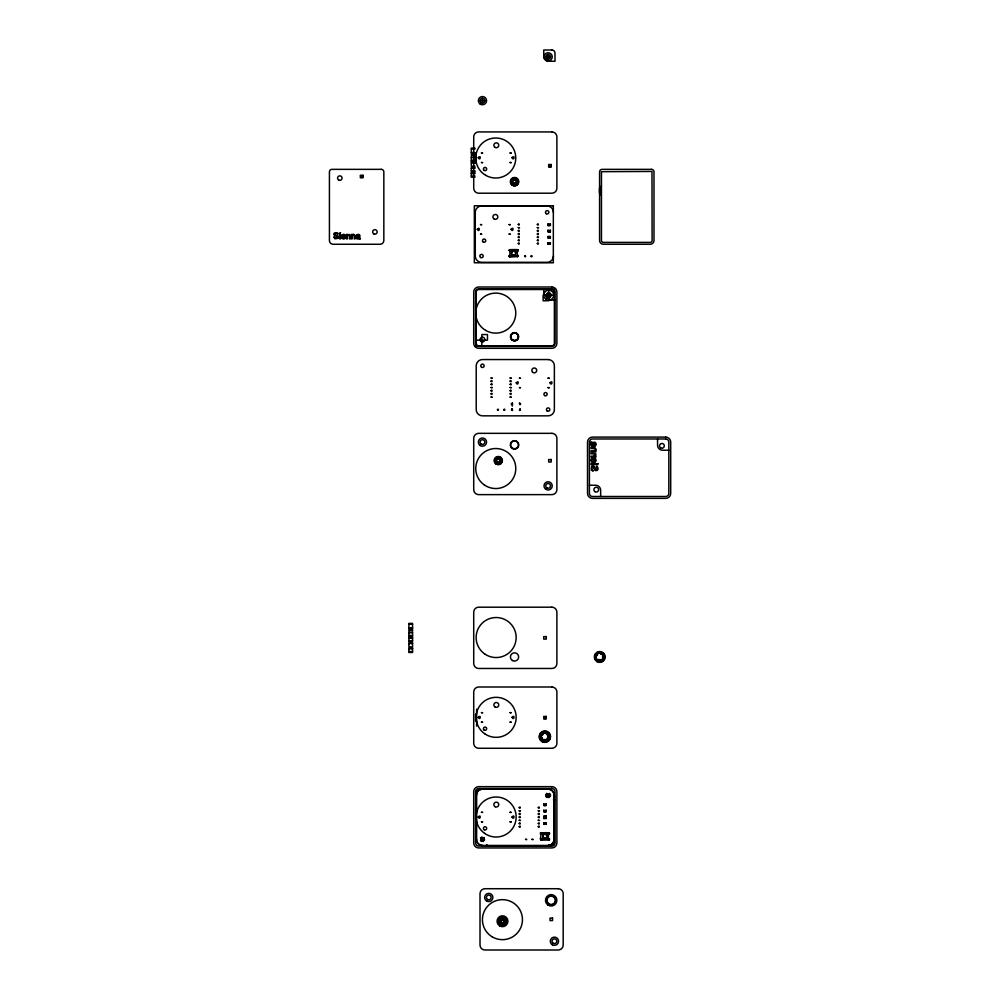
<?xml version="1.0" encoding="UTF-8"?>
<svg xmlns="http://www.w3.org/2000/svg" width="1000" height="1000" viewBox="0 0 1000 1000"><rect width="100%" height="100%" fill="white"/><g stroke="black" fill="none" stroke-linecap="round" stroke-linejoin="round"><path stroke-width="1.5" d="M359.1 236.938L358.2 238.35L356.775 237.712M510.35 250.475C506.3 250.125 514.225 251.65 510.5 250.562M517.362 256.613L510.2 256.988L509.712 255.362L509.175 256.537L509.888 256.775L509.95 249.613L517.212 249.575L517.362 256.613L518.488 256.05L517.8 255.362L517.112 256.15L518.075 256.488M512.288 406.087L512.5 403.05M548.375 833.512L548.513 840.037L541.438 840.125L541.562 839.475M593.188 444.6C593 447.537 589.738 443.663 593.2 443.162M509.087 255.688L509.837 255.613M512.413 404.363L512.337 403.462L511.575 404.387C513.387 405.637 509.525 403.225 512.312 403.438M512.413 409.988C511.637 407.088 511.5 411.213 511.575 410.012L512.288 409.137L512.562 410.5M541.487 833.975L540.487 834.087L541.125 834M595.075 450.4L594.963 448.663L591.013 448.488L591.013 447.638C594.888 445.3 596.862 449.762 596 450.925L596 451.688L591.013 451.688L591.013 450.838L593.737 450.838A1.975 1.975 0 0 0 595.075 450.525M595.075 455.75L594.938 453.988L591.013 453.825L591.013 452.987L595.7 453.462L596 457.025L591.013 457.025L591.013 456.188L593.737 456.188M517.275 249.975C518.038 252.8 518.375 248.525 518.075 249.988M548.513 838.787C551.188 838.05 548.025 841.075 549.35 839.638L548.625 838.763M517.275 255.6L518.075 255.613M548.55 833.112L549.35 834L548.513 833.975M347.625 235.275L349.237 235.312L349.412 238.925L350.188 238.925L349.75 234.662L346.5 234.4L346.5 238.925L347.275 238.925L347.275 236.45A1.787 1.787 0 0 1 347.562 235.225M352.488 235.275L354.087 235.312L354.275 238.925L355.037 238.925C356.275 234.925 353.963 233.888 352.05 234.4L351.362 234.4L351.362 238.925L352.125 238.925L352.125 236.45A1.787 1.787 0 0 1 352.413 235.225M357.062 237.15L357.85 236.938A6.25 6.25 0 0 0 359.113 236.675M519.587 410.475L519.8 409.137C521.812 409.087 518.525 409.65 519.8 410.012M357.088 236.425C354.412 236.812 357.075 240.575 359.162 238.363A1.65 1.65 0 0 0 359.312 238.925L360.125 238.925M545.75 56.875L550.5 56.875M480.087 100.65L484.837 100.65M474.963 148.125L471.312 148.125L471.312 153.475L474.963 153.387M471.312 148.988L474.963 148.988M471.312 152.525L474.963 152.525M474.963 154.738L471.312 154.738L471.312 155.588L474.963 155.588M471.312 157.513L474.963 157.463M471.312 160.287L474.963 160.287M471.312 161.15L474.963 161.175M474.963 162.213L471.312 162.213L471.312 166.262L474.963 166.262M471.312 162.975L474.963 162.975M551.287 166.475L548.875 166.475L548.875 164.913L551.287 164.913M474.963 167.55L471.312 167.55L471.312 171.6L474.963 171.6M471.312 168.312L474.963 168.312M471.312 170.763L474.963 170.763M471.312 172.763L474.963 172.763M471.312 173.588L474.963 173.588M360.425 175.725L362.837 175.725L362.775 177.288L360.425 177.288M471.312 176.075L474.963 176.075M474.963 177.2L471.312 177.2L471.312 172.7M547.875 225.512L547.875 224.05L548.375 225.512L549.875 225.463L550.375 224L550.375 225.512L547.875 225.562M547.875 224.05L550.375 224.05M550.375 231.825L547.875 231.775L547.875 230.312L548.375 231.775L549.875 231.725L550.375 230.263L550.375 231.775M547.875 230.312L550.375 230.312M550.388 238.075L550.35 236.513L547.938 236.513L548 238.075L549.95 237.875M345.562 236.85L342.188 236.85A1.462 1.462 0 0 0 344.988 237.55M547.875 242.763L548.375 244.275L549.875 244.225L550.375 242.763L550.375 244.275L547.875 244.275L547.875 242.812L550.375 242.812M509.85 249.988L509.113 250.012L509.85 250.863M517.375 250.863L518.075 250.863M509.137 256.488L509.837 256.488M554.375 295.138L543.125 295.138L543.125 300.763L548.75 300.763L548.75 289.513M548.75 300.138L555 300.138M476.213 340.163L487.463 340.163L487.463 334.538L481.838 334.538L481.838 345.788M519.8 403.512C522 405.2 519.388 401.775 519.812 404.387C520.562 405.412 519.012 403.587 519.45 403.013M668.825 450.225L662.562 450.225A5 5 0 0 1 657.562 445.225L657.562 438.975M589.4 485.25L595.65 485.25A5 5 0 0 1 600.662 490.25L600.662 496.5M408.9 624.25L412.55 624.25M408.9 627.788L412.55 627.788M408.9 628.663L412.55 628.663M408.9 632.775L412.55 632.725M408.9 635.55L412.55 635.562M408.9 638.237L412.55 638.237M408.9 640.688L412.55 640.688M408.9 643.587L412.55 643.587M408.9 648.85L412.55 648.85M408.9 651.587L412.55 651.587M543.787 716.85L546.213 716.85M543.787 718.413L546.213 718.413M482.3 789.163L548.25 789.163M545.938 794.8L548.75 794.8L548.75 797.613M553.438 799.8L555 799.8M543.75 804.013L544.25 805.525L545.75 805.475L546.25 804.013L546.25 805.525L543.75 805.525L543.75 804.062L546.25 804.062M543.75 810.275L544.25 811.787L545.75 811.737L546.25 810.275L546.25 811.787L543.75 811.787L543.75 810.325L546.25 810.325M543.787 816.525L546.213 816.525M543.787 818.088L546.213 818.088M543.75 824.287L543.75 822.825L544.25 824.287L545.75 824.237L546.25 822.775L546.25 824.287L543.75 824.338M543.75 822.825L546.25 822.825M541.125 833.125C536.013 833.138 554.375 831.688 548.575 834.05M541.125 838.763C539.763 843.15 541.112 831.275 541.625 833.512M541.125 839.638L540.4 838.763L541.512 838.825M484.65 839.825L481.838 839.825L481.838 837M594.4 443.162L595.125 443.4A1.538 1.538 0 0 1 594.513 445.763M344.75 237.463L345.538 237.562M356.087 235.688L356.838 235.787M594.6 466.737L593.288 465.675L591.587 466.238L591.362 470.112L593.225 471.112L591.763 468.787L592.325 466.688L593.513 466.763L594.138 468.325M594.188 468.55C593.812 471.575 599 471.362 597.975 467.887C594.837 462.05 598.775 471.55 595.475 469.588A6.825 6.825 0 0 1 595.087 468.338M595.075 468.338L594.987 467.95A7.825 7.825 0 0 0 594.625 466.737M594.462 445.662L594.575 446.488M592.513 458.088L592.625 458.963M359.113 235.85L358.913 235.212A1.4 1.4 0 0 0 356.737 235.75M600.962 189.213L600.962 192.162M600.712 186.575L600.712 194.8M600.212 186.45L600.212 194.925M599.462 188.2L599.462 193.175M593.288 458.062L593.288 461.788M591.013 442.038L591.013 442.925A1.825 1.825 0 0 0 591.625 443.088C589.312 444.025 592.325 448.7 593.763 445.387A4.363 4.363 0 0 0 593.837 445.012L593.888 444.663A8.762 8.762 0 0 1 594.15 443.162M550.887 164.913L550.887 166.475M549.95 236.513L549.95 238.075M549.875 236.513L549.875 238.075M549.35 164.913L549.35 166.475M549.263 164.913L549.263 166.475M548.975 833.125L549.012 834M549 838.763L549.012 839.638M548.325 236.513L548.325 238.075M548.125 54.5L548.125 59.25M544.263 716.85L544.188 718.413M544.188 816.525L544.188 818.088M543.75 288.888L543.75 295.138M520.188 403.512L520.138 404.387M520.188 409.137L520.138 410.012M517.75 249.988L517.737 250.863M517.75 255.613L517.737 256.488M511.912 403.512L511.95 404.387M511.95 409.137L511.9 410.012M509.475 255.613L509.475 256.488M486.838 844.513L486.838 846.075M482.463 98.275L482.463 103.025M476.637 709.15L476.637 726.125M476.637 794.938L476.637 839.675M476.213 152.75L476.213 163.312M476.213 713.863L476.213 721.413M476.213 794.775L476.213 791.663A2.5 2.5 0 0 1 478.713 789.163M475.588 152.95L475.588 162.562M475.588 714.438L475.588 720.837M471.312 156.65L471.312 161.175M412.55 628.75L412.55 623.4L408.9 623.4L408.9 628.75M412.55 631.925L412.55 636.45L408.9 636.45L408.9 631.925M362.45 175.725L362.45 177.288M362.362 175.725L362.362 177.288M360.9 175.725L360.812 177.288M549.425 793.425A2.375 2.375 0 0 1 550.237 796.513M547.038 797.525A2.375 2.375 0 0 1 546.45 797.1M546.013 796.513A2.375 2.375 0 0 1 545.913 794.55M546.45 793.737A2.375 2.375 0 0 1 546.825 793.425M483.55 841.3A2.375 2.375 0 0 1 483.113 841.475M481.812 841.475A2.375 2.375 0 0 1 480.475 840.5M480.475 837.9A2.375 2.375 0 0 1 480.788 837.513M484.15 837.513A2.375 2.375 0 0 1 484.45 837.9M549.425 797.075A2.375 2.375 0 0 1 546.75 793.512M548.125 789.163A6.25 6.25 0 0 1 554.375 795.425L554.375 842.95A2.5 2.5 0 0 1 551.875 845.45L482.3 845.45A5.725 5.725 0 0 1 476.675 839.675M482.463 789.163A6.25 6.25 0 0 0 476.213 795.425L476.213 839.2A6.25 6.25 0 0 0 482.463 845.45M554.375 839.2A6.25 6.25 0 0 1 548.125 845.45M548.25 845.487A5.725 5.725 0 0 0 553.875 839.675L553.913 794.938A5.725 5.725 0 0 0 548.25 789.125M476.675 794.938A5.725 5.725 0 0 1 482.3 789.125M547.725 737.5A2.963 2.963 0 0 1 546.5 739.163M545.7 739.525A2.963 2.963 0 0 1 544.062 739.525M542.587 738.55A2.963 2.963 0 0 1 542.038 737.5M542.125 735.588A2.963 2.963 0 0 1 543.525 734.05M546.5 734.2A2.963 2.963 0 0 1 546.975 734.587M547.513 735.325A2.963 2.963 0 0 1 547.825 736.413M602.513 655.863A2.963 2.963 0 0 1 602.513 658.037M601.388 659.425A2.963 2.963 0 0 1 600.575 659.8M599.5 659.9A2.963 2.963 0 0 1 598.15 659.425M597.137 655.588A2.963 2.963 0 0 1 597.475 655.088M600.575 654.112A2.963 2.963 0 0 1 601.388 654.475M599.525 659.625A2.688 2.688 0 0 1 599.025 659.538M593.3 461.812A1.613 1.613 0 0 1 592.525 458.7M593.513 457.725A2.512 2.512 0 0 1 595.837 461.163A2.512 2.512 0 0 1 591.775 462.062A2.512 2.512 0 0 1 592.45 457.95M595.075 455.863A1.975 1.975 0 0 1 593.75 456.112M594.513 446.275A2.2 2.2 0 0 0 595.05 442.287A3.925 3.925 0 0 0 594.487 442.312L592.238 442.3A3.312 3.312 0 0 1 590.988 442.113M593.212 444.538A6.875 6.875 0 0 1 593.5 443.15M478.713 345.788A2.5 2.5 0 0 1 476.213 343.288M551.875 289.513A2.5 2.5 0 0 1 554.375 292.013M553.438 212.275A6.25 6.25 0 0 0 547.188 206.025L481.525 206.025A6.25 6.25 0 0 0 475.275 212.275L475.275 256.05A6.25 6.25 0 0 0 481.525 262.312L547.188 262.312A6.25 6.25 0 0 0 553.438 256.05M360.05 238.95A3.013 3.013 0 0 1 359.9 237.812L359.875 235.825A3.562 3.562 0 0 0 359.85 235.3A2 2 0 0 0 356.275 235.738M345.662 237.625A2.288 2.288 0 0 1 341.938 238.225A2.288 2.288 0 0 1 342.75 234.537A2.288 2.288 0 0 1 345.875 236.65M359.113 236.062A7.963 7.963 0 0 1 357.738 236.3M333.938 234.225L334.575 235.487L337.85 237.013L336.262 238.287L333.7 236.912L335.012 238.812L338.275 238.263L338.625 236.737L337.675 235.662A7.113 7.113 0 0 0 336.575 235.338L336.225 235.238A5.8 5.8 0 0 1 335.138 234.913C333.45 233.837 337.163 232.225 337.65 234.213C340.588 233.725 333.725 230.938 333.95 234.175M478.237 157.713C480.25 161.863 481.525 153.988 478.25 157.625M477.3 229.312C479.338 233.512 480.513 225.525 477.3 229.312M481.488 153L482.55 153.075L481.488 153M481.488 162.525L482.55 162.6L481.488 162.525M480.55 224.6L481.6 224.675L480.55 224.6M480.55 234.125L481.6 234.2L480.55 234.125M478.237 717.35C480.2 721.513 481.55 713.7 478.25 717.262M491.062 378.013L492.325 378.15L491.075 377.925M491.062 384.375C492.688 386.425 492.238 382.175 491.062 384.325M491.062 381.188C492.738 383.263 492.062 378.95 491.062 381.188M491.062 387.55L492.325 387.688L491.075 387.463M491.062 393.9C492.688 395.95 492.238 391.712 491.062 393.85M491.062 390.725C492.75 392.788 492.088 388.425 491.062 390.725M491.062 397.075L492.325 397.212L491.075 396.987M481.488 712.638L482.55 712.712L481.488 712.638M481.488 722.163L482.55 722.237L481.488 722.163M478.237 817.025C480.275 821.225 481.438 813.213 478.237 817.025M481.488 812.3L482.55 812.375L481.488 812.3M481.488 821.838L482.55 821.912L481.488 821.838M497.413 409.787C499 411.887 498.575 407.512 497.413 409.787M510.075 153L511.138 153.075L510.075 153M510.075 162.525L511.138 162.6L510.075 162.525M509.137 224.6L510.2 224.675L509.137 224.6M509.137 234.125L510.2 234.2L509.137 234.125M512.013 157.713C514.025 161.863 515.312 153.963 512.013 157.625M503.762 409.787C505.438 411.838 504.862 407.537 503.762 409.787M511.075 229.312C513.175 233.487 514.212 225.45 511.075 229.312M510.487 255.7L511.725 255.825L510.487 255.65M510.125 381.188C511.825 383.237 511.138 378.925 510.125 381.188M510.125 378.013L511.388 378.15L510.138 377.925M510.125 387.55L511.388 387.688L510.138 387.463M510.125 384.375C511.75 386.425 511.312 382.188 510.125 384.325M510.125 390.725C511.812 392.788 511.15 388.425 510.125 390.725M510.125 397.075L511.388 397.212L510.138 396.987M510.125 393.9C511.75 395.95 511.312 391.712 510.125 393.85M515.487 250.7L516.725 250.825L515.487 250.65M515.487 255.7L516.725 255.825L515.487 255.65M518.263 227.662L519.525 227.8L518.275 227.575M518.263 224.488C519.788 226.612 519.487 222.262 518.263 224.488M518.263 234.025C519.788 236.15 519.487 231.788 518.263 234.025M518.263 230.85C519.95 232.862 519.35 228.637 518.263 230.8M518.263 240.375C519.95 242.4 519.35 238.162 518.263 240.325M518.263 237.2C519.9 239.25 519.425 235 518.263 237.15M518.263 243.55C519.788 245.675 519.487 241.325 518.263 243.55M516.213 382.837C518.212 386.987 519.412 379.225 516.225 382.762M519.45 378.125L520.513 378.237L519.462 378.05M519.45 387.65L520.513 387.762L519.462 387.575M524.612 256.262C526.263 258.312 525.7 254.1 524.625 256.212M510.075 712.638L511.138 712.712L510.075 712.638M510.075 722.163L511.138 722.237L510.075 722.163M512.013 717.35C513.962 721.513 515.3 713.7 512.013 717.262M510.075 812.3L511.138 812.375L510.075 812.3M510.075 821.838L511.138 821.912L510.075 821.838M530.975 256.262C532.575 258.312 532.225 254.075 530.975 256.212M512.013 817.025C514.038 821.213 515.2 813.238 512.013 817.025M537.325 224.488C538.85 226.625 538.55 222.262 537.325 224.488M537.325 230.85C539.025 232.862 538.387 228.65 537.325 230.8M537.325 227.662L538.587 227.8L537.337 227.575M537.325 237.2C539.05 239.213 538.362 235.012 537.325 237.15M537.325 234.025C538.85 236.15 538.55 231.788 537.325 234.025M537.325 243.55C538.85 245.675 538.55 241.325 537.325 243.55M537.325 240.375C539.025 242.387 538.387 238.188 537.325 240.325M519.2 810.812L520.462 810.938L519.212 810.713M519.2 807.625C520.837 809.688 520.375 805.425 519.212 807.588M519.2 813.988C520.95 815.987 520.2 811.737 519.2 813.988M519.2 820.337L520.462 820.475L519.212 820.25M519.2 817.163C520.837 819.212 520.375 814.95 519.212 817.113M519.2 826.688C520.837 828.75 520.375 824.488 519.212 826.65M519.2 823.512C520.913 825.525 520.25 821.312 519.212 823.475M525.55 839.4L526.812 839.538L525.562 839.312M548.05 378.125L549.113 378.2L548.05 378.125M531.912 839.4L533.175 839.538L531.925 839.312M548.05 387.65L549.113 387.725L548.05 387.65M549.975 382.837C552 387.013 553.162 379.162 549.987 382.762M538.263 807.625C539.812 809.712 539.562 805.425 538.263 807.588M538.263 813.988C540 816 539.288 811.712 538.263 813.988M538.263 810.812L539.525 810.938L538.275 810.713M538.263 817.163C539.812 819.25 539.562 814.963 538.263 817.113M538.263 823.512C539.963 825.537 539.338 821.287 538.263 823.475M538.263 820.337L539.525 820.475L538.275 820.25M538.263 826.688C539.812 828.775 539.562 824.488 538.263 826.65M541.75 838.838C543.413 840.837 542.812 836.65 541.75 838.838M541.75 833.838C543.413 835.837 542.812 831.65 541.75 833.838M546.75 838.838C548.413 840.837 547.812 836.65 546.75 838.838M546.75 833.838C548.413 835.837 547.812 831.65 546.75 833.838M601.462 171.788L601.462 240.512A1.875 1.875 0 0 0 603.337 242.387L650.238 242.387A1.875 1.875 0 0 0 652.113 240.512L651.975 171.45L601.487 171.675M362.175 176.513L361.087 177.138L361.087 175.888L362.175 176.513M550.625 165.062L549.538 165.688L550.625 166.312L550.625 165.062M549.688 236.663L548.6 237.3L549.688 237.925L549.688 236.663M545.538 717.013L544.462 717.638L545.538 718.263L545.538 717.013M545.538 816.688L544.462 817.312L545.538 817.938L545.538 816.688M551.875 50L543.75 50L543.75 56.25A5 5 0 0 0 548.75 61.262L555 61.262L555 53.125A3.125 3.125 0 0 0 551.875 50M551.875 131.925L478.713 131.925A5 5 0 0 0 473.713 136.925L473.713 188.2A5 5 0 0 0 478.713 193.212L551.875 193.212A5 5 0 0 0 556.888 188.2L556.888 136.925A5 5 0 0 0 551.875 131.925M551.175 164.513L548.675 164.513L548.675 167.025L551.175 167.025L551.175 164.513M381.337 169.35L331.925 169.35A2.5 2.5 0 0 0 329.425 171.85L329.425 240.512A3.75 3.75 0 0 0 333.175 244.262L380.087 244.262A3.75 3.75 0 0 0 383.837 240.512L383.837 171.85A2.5 2.5 0 0 0 381.337 169.35M651.488 169.35L602.087 169.35A2.5 2.5 0 0 0 599.587 171.85L599.587 240.512A3.75 3.75 0 0 0 603.337 244.262L650.238 244.262A3.75 3.75 0 0 0 653.988 240.512L653.988 171.85A2.5 2.5 0 0 0 651.488 169.35M362.95 175.287L360.45 175.287L360.45 177.787L362.95 177.787L362.95 175.287M553.337 205.787L474.338 205.787L474.338 262.775L553.337 262.775L553.337 205.787M340.475 232.675L339.712 233.55L340.475 232.675M340.475 234.4L339.712 234.4L339.712 238.925L340.475 238.925L340.475 234.4M344.75 236.225L342.225 236.225A1.312 1.312 0 0 1 344.562 235.338A1.65 1.65 0 0 1 344.725 236.225M551.875 287.013L478.713 287.013A5 5 0 0 0 473.713 292.013L473.713 343.288A5 5 0 0 0 478.713 348.3L551.875 348.3A5 5 0 0 0 556.888 343.288L556.888 292.013A5 5 0 0 0 551.875 287.013M551.875 288.888L478.713 288.888A3.125 3.125 0 0 0 475.588 292.013L475.588 343.288A3.125 3.125 0 0 0 478.713 346.413L551.875 346.413A3.125 3.125 0 0 0 555 343.288L555 292.013A3.125 3.125 0 0 0 551.875 288.888M554.375 289.513L478.713 289.513A2.5 2.5 0 0 0 476.213 292.013L476.213 345.788L551.875 345.788A2.5 2.5 0 0 0 554.375 343.288L554.375 289.513M548.125 359.55L482.463 359.55A6.25 6.25 0 0 0 476.213 365.8L476.213 409.575A6.25 6.25 0 0 0 482.463 415.838L548.125 415.838A6.25 6.25 0 0 0 554.375 409.575L554.375 365.8A6.25 6.25 0 0 0 548.125 359.55M551.875 433.338L478.713 433.338A5 5 0 0 0 473.713 438.35L473.713 489.625A5 5 0 0 0 478.713 494.625L551.875 494.625A5 5 0 0 0 556.888 489.625L556.888 438.35A5 5 0 0 0 551.875 433.338M665.688 437.1L592.525 437.1A5 5 0 0 0 587.525 442.1L587.525 493.375A5 5 0 0 0 592.525 498.375L665.688 498.375A5 5 0 0 0 670.7 493.375L670.7 442.1A5 5 0 0 0 665.688 437.1M665.688 438.975L592.525 438.975A3.125 3.125 0 0 0 589.4 442.1L589.4 493.375A3.125 3.125 0 0 0 592.525 496.5L665.688 496.5A3.125 3.125 0 0 0 668.825 493.375L668.825 442.1A3.125 3.125 0 0 0 665.688 438.975M551.175 459.525L548.675 459.525L548.675 462.025L551.175 462.025L551.175 459.525M596 463.663L591.013 463.663L591.013 464.5L596 464.5L596 463.663M597.888 463.663L596.925 463.663L596.925 464.5L597.888 464.5L597.888 463.663M551.875 607.188L478.713 607.188A5 5 0 0 0 473.713 612.2L473.713 663.475A5 5 0 0 0 478.713 668.475L551.875 668.475A5 5 0 0 0 556.888 663.475L556.888 612.2A5 5 0 0 0 551.875 607.188M412.55 630.013L408.9 630.013L408.9 630.85L412.55 630.85L412.55 630.013M546.237 636.613L543.725 636.613L543.725 639.113L546.237 639.113L546.237 636.613M412.55 637.487L408.9 637.487L408.9 641.525L412.55 641.525L412.55 637.487M412.55 642.825L408.9 642.825L408.9 646.875L412.55 646.875L412.55 642.825M412.55 648.025L408.9 648.025L408.9 652.475L412.55 652.475L412.55 647.962M551.875 687L478.713 687A5 5 0 0 0 473.713 692L473.713 743.275A5 5 0 0 0 478.713 748.275L551.875 748.275A5 5 0 0 0 556.888 743.275L556.888 692A5 5 0 0 0 551.875 687M546.237 716.413L543.725 716.413L543.725 718.913L546.237 718.913L546.237 716.413M551.875 786.663L478.713 786.663A5 5 0 0 0 473.713 791.663L473.713 842.95A5 5 0 0 0 478.713 847.95L551.875 847.95A5 5 0 0 0 556.888 842.95L556.888 791.663A5 5 0 0 0 551.875 786.663M551.875 788.538L478.713 788.538A3.125 3.125 0 0 0 475.588 791.663L475.588 842.95A3.125 3.125 0 0 0 478.713 846.075L551.875 846.075A3.125 3.125 0 0 0 555 842.95L555 791.663A3.125 3.125 0 0 0 551.875 788.538M546.237 816.075L543.725 816.075L543.725 818.575L546.237 818.575L546.237 816.075M558.175 888.713L485.012 888.713A5 5 0 0 0 480.012 893.713L480.012 945A5 5 0 0 0 485.012 950L558.175 950A5 5 0 0 0 563.188 945L563.188 893.713A5 5 0 0 0 558.175 888.713M552.537 918.088L550.025 918.088L550.025 920.588L552.537 920.588L552.537 918.088M593.987 461.737L593.987 458.95A1.812 1.812 0 0 1 594.95 459.25A1.45 1.45 0 0 1 593.987 461.712M545.812 718.413L545.812 716.85L545.737 718.413M545.812 818.088L545.812 816.525L545.737 818.088M540.775 834L540.775 833.125L540.737 834M540.775 839.638L540.775 838.763L540.75 839.638M509.513 250.863L509.513 249.988L509.462 250.863M499.762 925.95A5.45 5.45 0 0 0 507.938 921.225A5.45 5.45 0 0 0 499.762 916.513A5.45 5.45 0 0 0 499.762 925.95M501.625 922.45A1.5 1.5 0 0 0 503.988 921.363A1.5 1.5 0 0 0 501.863 919.862A1.5 1.5 0 0 0 501.625 922.45A1.65 1.65 0 0 0 504.137 921.375A1.65 1.65 0 0 0 501.8 919.725A1.65 1.65 0 0 0 501.538 922.575M500.112 924.6A4.125 4.125 0 0 0 506.6 921.6A4.125 4.125 0 0 0 500.75 917.487A4.125 4.125 0 0 0 500.112 924.6M501.012 923.787A2.963 2.963 0 0 0 505.45 921.225A2.963 2.963 0 0 0 501.012 918.662A2.963 2.963 0 0 0 501.012 923.787M492.438 936.988A20.013 20.013 0 0 0 522.45 919.65A20.013 20.013 0 0 0 492.438 902.325A20.013 20.013 0 0 0 492.438 936.988M547.888 904.987A5.725 5.725 0 0 0 556.875 900.825A5.725 5.725 0 0 0 548.775 895.125A5.725 5.725 0 0 0 547.888 904.987M548.913 904.25A4.55 4.55 0 0 0 555.737 900.312A4.55 4.55 0 0 0 548.913 896.375A4.55 4.55 0 0 0 548.913 904.25M548.763 903.737A4.188 4.188 0 0 0 555.35 900.688A4.188 4.188 0 0 0 549.425 896.513A4.188 4.188 0 0 0 548.763 903.737M552.362 944.812A4.112 4.112 0 0 0 558.55 941.25A4.112 4.112 0 0 0 552.362 937.675A4.112 4.112 0 0 0 552.362 944.812M553.162 943.25A2.375 2.375 0 0 0 556.8 941.338A2.375 2.375 0 0 0 553.325 939.137A2.375 2.375 0 0 0 553.162 943.25M486.575 900.962A4.125 4.125 0 0 0 492.887 897.625A4.125 4.125 0 0 0 486.838 893.825A4.125 4.125 0 0 0 486.575 900.962M487.575 899.525A2.375 2.375 0 0 0 491.138 897.475A2.375 2.375 0 0 0 487.575 895.413A2.375 2.375 0 0 0 487.575 899.525M481.625 840.662A1.688 1.688 0 0 0 484.15 839.2A1.688 1.688 0 0 0 481.625 837.738A1.688 1.688 0 0 0 481.625 840.662M484.237 829.775A1.625 1.625 0 0 0 486.675 828.363A1.625 1.625 0 0 0 484.237 826.95A1.625 1.625 0 0 0 484.237 829.775M495.087 806.712A2.438 2.438 0 0 0 498.75 804.6A2.438 2.438 0 0 0 495.087 802.487A2.438 2.438 0 0 0 495.087 806.712M547.288 796.888A1.688 1.688 0 0 0 549.812 795.425A1.688 1.688 0 0 0 547.288 793.962A1.688 1.688 0 0 0 547.288 796.888M543.775 838.275A2.188 2.188 0 0 0 547.062 836.375A2.188 2.188 0 0 0 543.775 834.488A2.188 2.188 0 0 0 543.775 838.275M543.837 838.162A2.062 2.062 0 0 0 546.938 836.375A2.062 2.062 0 0 0 543.837 834.587A2.062 2.062 0 0 0 543.837 838.162M484.625 833.375A20.013 20.013 0 0 0 516.075 818.812A20.013 20.013 0 0 0 487.738 798.85A20.013 20.013 0 0 0 484.625 833.375M484.625 733.7A20.013 20.013 0 0 0 516.075 719.137A20.013 20.013 0 0 0 487.738 699.175A20.013 20.013 0 0 0 484.625 733.7M542.025 741.637A5.725 5.725 0 0 0 550.6 736.675A5.725 5.725 0 0 0 542.025 731.725A5.725 5.725 0 0 0 542.025 741.637M542.263 740.4A4.55 4.55 0 0 0 549.412 737.087A4.55 4.55 0 0 0 542.975 732.55A4.55 4.55 0 0 0 542.263 740.4M542.812 740.25A4.125 4.125 0 0 0 549.012 736.675A4.125 4.125 0 0 0 542.812 733.112A4.125 4.125 0 0 0 542.812 740.25M541.75 741.137A5.45 5.45 0 0 0 550.312 737.175A5.45 5.45 0 0 0 542.587 731.737A5.45 5.45 0 0 0 541.75 741.137M543 739.925A3.75 3.75 0 0 0 548.638 736.675A3.75 3.75 0 0 0 543 733.438A3.75 3.75 0 0 0 543 739.925M484.137 730.037A1.625 1.625 0 0 0 486.675 728.812A1.625 1.625 0 0 0 484.338 727.225A1.625 1.625 0 0 0 484.137 730.037M495.087 707.038A2.438 2.438 0 0 0 498.75 704.925A2.438 2.438 0 0 0 495.087 702.812A2.438 2.438 0 0 0 495.087 707.038M485.763 175.35A20.013 20.013 0 0 0 515.775 158.012A20.013 20.013 0 0 0 485.763 140.688A20.013 20.013 0 0 0 485.763 175.35M512.6 185.037A3.875 3.875 0 0 0 518.413 181.688A3.875 3.875 0 0 0 512.6 178.325A3.875 3.875 0 0 0 512.6 185.037A3.75 3.75 0 0 0 518.288 181.688A3.75 3.75 0 0 0 512.663 178.438A3.75 3.75 0 0 0 512.663 184.925M512.413 185.362A4.25 4.25 0 0 0 518.787 181.688A4.25 4.25 0 0 0 512.413 178A4.25 4.25 0 0 0 512.413 185.362M597.038 661.675A5.45 5.45 0 0 0 605.212 656.95A5.45 5.45 0 0 0 597.038 652.237A5.45 5.45 0 0 0 597.038 661.675M597.388 660.325A4.125 4.125 0 0 0 603.875 657.325A4.125 4.125 0 0 0 598.038 653.213A4.125 4.125 0 0 0 597.388 660.325M597.888 660.2A3.75 3.75 0 0 0 603.513 656.95A3.75 3.75 0 0 0 597.888 653.7A3.75 3.75 0 0 0 597.888 660.2M597.288 661.237A4.95 4.95 0 0 0 604.712 656.95A4.95 4.95 0 0 0 597.288 652.663A4.95 4.95 0 0 0 597.288 661.237M484.625 653.9A20.013 20.013 0 0 0 516.075 639.338A20.013 20.013 0 0 0 487.738 619.375A20.013 20.013 0 0 0 484.625 653.9M512.475 660.525A4.125 4.125 0 0 0 518.663 656.95A4.125 4.125 0 0 0 512.475 653.375A4.125 4.125 0 0 0 512.475 660.525M497.525 461.887A1.5 1.5 0 0 0 499.775 460.588A1.5 1.5 0 0 0 497.525 459.288A1.5 1.5 0 0 0 497.525 461.887M496.525 463.625A3.5 3.5 0 0 0 501.775 460.588A3.5 3.5 0 0 0 496.525 457.562A3.5 3.5 0 0 0 496.525 463.625M497.025 462.762A2.5 2.5 0 0 0 500.775 460.588A2.5 2.5 0 0 0 497.025 458.425A2.5 2.5 0 0 0 497.025 462.762M496.4 463.837A3.75 3.75 0 0 0 502.025 460.588A3.75 3.75 0 0 0 496.4 457.337A3.75 3.75 0 0 0 496.4 463.837M496.213 464.162A4.125 4.125 0 0 0 502.4 460.588A4.125 4.125 0 0 0 496.213 457.013A4.125 4.125 0 0 0 496.213 464.162M484.25 484.9A20.013 20.013 0 0 0 515.7 470.337A20.013 20.013 0 0 0 487.362 450.375A20.013 20.013 0 0 0 484.25 484.9M512.3 448.038A3.875 3.875 0 0 0 518.4 445.213A3.875 3.875 0 0 0 512.9 441.35A3.875 3.875 0 0 0 512.3 448.038M512.413 448.55A4.25 4.25 0 0 0 518.787 444.862A4.25 4.25 0 0 0 512.413 441.188A4.25 4.25 0 0 0 512.413 448.55M480.275 445.588A4.125 4.125 0 0 0 486.587 442.25A4.125 4.125 0 0 0 480.538 438.462A4.125 4.125 0 0 0 480.275 445.588M481.2 444.113A2.375 2.375 0 0 0 484.837 442.188A2.375 2.375 0 0 0 481.35 440A2.375 2.375 0 0 0 481.2 444.113M545.712 489.212A4.112 4.112 0 0 0 552.225 486.3A4.112 4.112 0 0 0 546.45 482.113A4.112 4.112 0 0 0 545.712 489.212M546.862 487.887A2.375 2.375 0 0 0 550.5 485.962A2.375 2.375 0 0 0 547.013 483.775A2.375 2.375 0 0 0 546.862 487.887M547.175 410.975A1.688 1.688 0 0 0 549.812 409.7A1.688 1.688 0 0 0 547.388 408.062A1.688 1.688 0 0 0 547.175 410.975M544.725 395.588A1.625 1.625 0 0 0 547.163 394.188A1.625 1.625 0 0 0 544.725 392.775A1.625 1.625 0 0 0 544.725 395.588M532.913 372.438A2.438 2.438 0 0 0 536.712 370.588A2.438 2.438 0 0 0 533.212 368.225A2.438 2.438 0 0 0 532.913 372.438M481.625 367.262A1.688 1.688 0 0 0 484.15 365.8A1.688 1.688 0 0 0 481.625 364.338A1.688 1.688 0 0 0 481.625 367.262M660.75 447.912A2.375 2.375 0 0 0 664.312 445.85A2.375 2.375 0 0 0 660.75 443.787A2.375 2.375 0 0 0 660.75 447.912M595.087 491.688A2.375 2.375 0 0 0 598.65 489.625A2.375 2.375 0 0 0 595.087 487.562A2.375 2.375 0 0 0 595.087 491.688M547.562 297.2A2.375 2.375 0 0 0 551.125 295.138A2.375 2.375 0 0 0 547.562 293.087A2.375 2.375 0 0 0 547.562 297.2M546.25 299.475A5 5 0 0 0 553.75 295.138A5 5 0 0 0 546.25 290.812A5 5 0 0 0 546.25 299.475M546.938 297.825A2.375 2.375 0 0 0 550.5 295.763A2.375 2.375 0 0 0 546.938 293.712A2.375 2.375 0 0 0 546.938 297.825M481.1 341.488A2.375 2.375 0 0 0 484.825 339.75A2.375 2.375 0 0 0 481.463 337.388A2.375 2.375 0 0 0 481.1 341.488M485.763 330.438A20.013 20.013 0 0 0 515.775 313.1A20.013 20.013 0 0 0 485.763 295.775A20.013 20.013 0 0 0 485.763 330.438M512.375 339.837A3.75 3.75 0 0 0 518.275 337.113A3.75 3.75 0 0 0 512.962 333.363A3.75 3.75 0 0 0 512.375 339.837M512.475 340.35A4.125 4.125 0 0 0 518.663 336.775A4.125 4.125 0 0 0 512.475 333.2A4.125 4.125 0 0 0 512.475 340.35M512.6 340.125A3.875 3.875 0 0 0 518.413 336.775A3.875 3.875 0 0 0 512.6 333.413A3.875 3.875 0 0 0 512.6 340.125M512.788 184.713A3.5 3.5 0 0 0 518.038 181.688A3.5 3.5 0 0 0 512.788 178.65A3.5 3.5 0 0 0 512.788 184.713M513.288 183.85A2.5 2.5 0 0 0 517.038 181.688A2.5 2.5 0 0 0 513.288 179.513A2.5 2.5 0 0 0 513.288 183.85M513.787 182.987A1.5 1.5 0 0 0 516.038 181.688A1.5 1.5 0 0 0 513.787 180.387A1.5 1.5 0 0 0 513.787 182.987M481.188 102.662A2.375 2.375 0 0 0 484.837 100.75A2.375 2.375 0 0 0 481.362 98.55A2.375 2.375 0 0 0 481.188 102.662M546.85 58.888A2.375 2.375 0 0 0 550.5 56.975A2.375 2.375 0 0 0 547.025 54.775A2.375 2.375 0 0 0 546.85 58.888M546.062 60.45A4.112 4.112 0 0 0 552.25 56.875A4.112 4.112 0 0 0 546.062 53.312A4.112 4.112 0 0 0 546.062 60.45M480.175 104.075A4.125 4.125 0 0 0 486.575 100.925A4.125 4.125 0 0 0 480.65 96.95A4.125 4.125 0 0 0 480.175 104.075M484.137 170.4A1.625 1.625 0 0 0 486.675 169.175A1.625 1.625 0 0 0 484.338 167.587A1.625 1.625 0 0 0 484.137 170.4M495.087 147.4A2.438 2.438 0 0 0 498.75 145.287A2.438 2.438 0 0 0 495.087 143.175A2.438 2.438 0 0 0 495.087 147.4M480.688 257.512A1.688 1.688 0 0 0 483.212 256.05A1.688 1.688 0 0 0 480.688 254.587A1.688 1.688 0 0 0 480.688 257.512M483.3 242.062A1.625 1.625 0 0 0 485.737 240.662A1.625 1.625 0 0 0 483.3 239.25A1.625 1.625 0 0 0 483.3 242.062M494.15 219.013A2.438 2.438 0 0 0 497.812 216.9A2.438 2.438 0 0 0 494.15 214.788A2.438 2.438 0 0 0 494.15 219.013M546.35 213.738A1.688 1.688 0 0 0 548.875 212.275A1.688 1.688 0 0 0 546.35 210.812A1.688 1.688 0 0 0 546.35 213.738M512.375 255.05A2.188 2.188 0 0 0 515.788 253.4A2.188 2.188 0 0 0 512.65 251.275A2.188 2.188 0 0 0 512.375 255.05M512.575 255.025A2.062 2.062 0 0 0 515.675 253.238A2.062 2.062 0 0 0 512.575 251.45A2.062 2.062 0 0 0 512.575 255.025M338.688 180.05A2.25 2.25 0 0 0 342.062 178.1A2.25 2.25 0 0 0 338.688 176.15A2.25 2.25 0 0 0 338.688 180.05M373.775 233.863A2.25 2.25 0 0 0 377.15 231.912A2.25 2.25 0 0 0 373.775 229.963A2.25 2.25 0 0 0 373.775 233.863"/></g></svg>
